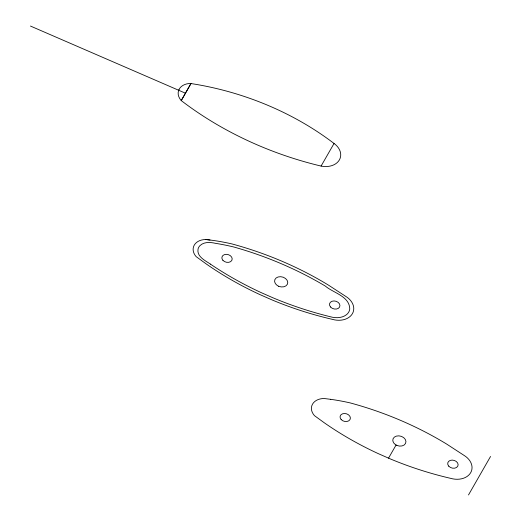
<?xml version="1.0" encoding="UTF-8"?>
<svg xmlns="http://www.w3.org/2000/svg" width="521" height="521" viewBox="0 0 521 521"><rect width="100%" height="100%" fill="white"/><g stroke="black" fill="none" stroke-linecap="round" stroke-linejoin="round"><path stroke-width="0.78" d="M179.009 89.54L178.638 90.4A14.875 11.156 14.9 0 0 181.249 100.586M181.243 100.592L190.907 83.536L196.124 84.382A249.259 189.475 14.7 0 1 334.039 143.47A17.76 13.325 14.9 0 1 339.392 159.895A17.76 13.325 14.9 0 1 321.086 166.075A292.913 219.719 14.9 0 1 181.243 100.592L190.999 83.575M321.086 166.075L334.039 143.47M388.542 458.141L396.084 444.986M468.496 494.95L490.548 456.468M205.964 239.523L212.464 240.331A171.761 128.837 14.9 0 1 231.871 243.906A286.986 215.271 14.9 0 1 328.399 285.085L345.592 296.28A17.707 13.285 14.9 0 1 352.43 313.642A17.707 13.285 14.9 0 1 332.365 319.347A284.219 213.193 14.9 0 1 271.688 299.77L260.09 294.671A284.219 213.193 14.9 0 1 206.023 263.795L196.156 256.638A14.959 11.221 14.9 0 1 205.964 239.523L210.041 240.031M30.452 26.05L185.437 93.194M210.399 264.095C205.437 260.656 196.612 256.71 198.045 249.103A12.159 9.117 14.9 0 1 200.11 245.502C204.252 241.614 210.562 242.206 215.642 243.353A172.659 129.514 14.9 0 1 233.883 247.019A293.505 220.162 14.9 0 1 325.351 286.088C333.114 292.848 349.676 296.208 349.754 309.012A14.425 10.824 14.9 0 1 346.491 314.697C341.9 318.233 335.531 318.279 330.177 316.703A290.067 217.583 14.9 0 1 272.887 297.765L261.881 292.939A289.832 217.407 14.9 0 1 210.393 264.101M179.035 89.449A14.875 11.156 14.9 0 1 190.973 83.458M330.75 399.333L324.244 398.519A14.959 11.221 14.9 0 0 314.437 415.634L324.309 422.798A284.219 213.193 14.9 0 0 378.37 453.674L389.975 458.773A284.219 213.193 14.9 0 0 450.652 478.35A17.707 13.285 14.9 0 0 470.71 472.638A17.707 13.285 14.9 0 0 463.872 455.276L446.686 444.087A286.986 215.271 14.9 0 0 350.158 402.902A171.761 128.837 14.9 0 0 330.75 399.333M278.631 286.25L277.146 285.417A6.695 5.021 14.9 0 1 278.129 276.964A6.695 5.021 14.9 0 1 287.755 282.349A6.695 5.021 14.9 0 1 278.631 286.25M396.826 445.403L395.341 444.569A6.695 5.021 14.9 0 1 396.325 436.116A6.695 5.021 14.9 0 1 405.95 441.502A6.695 5.021 14.9 0 1 396.826 445.403M448.75 466.171A5.308 3.986 14.9 0 0 457.738 466.269A5.308 3.986 14.9 0 0 452.228 460.095A5.308 3.986 14.9 0 0 448.75 466.171M341.112 419.49A5.249 3.94 14.9 0 0 349.995 419.594A5.249 3.94 14.9 0 0 344.55 413.485A5.249 3.94 14.9 0 0 341.112 419.49M330.555 307.019A5.308 3.986 14.9 0 0 339.542 307.116A5.308 3.986 14.9 0 0 334.033 300.943A5.308 3.986 14.9 0 0 330.555 307.019M222.916 260.337A5.249 3.94 14.9 0 0 231.799 260.441A5.249 3.94 14.9 0 0 226.355 254.333A5.249 3.94 14.9 0 0 222.916 260.337"/></g></svg>
